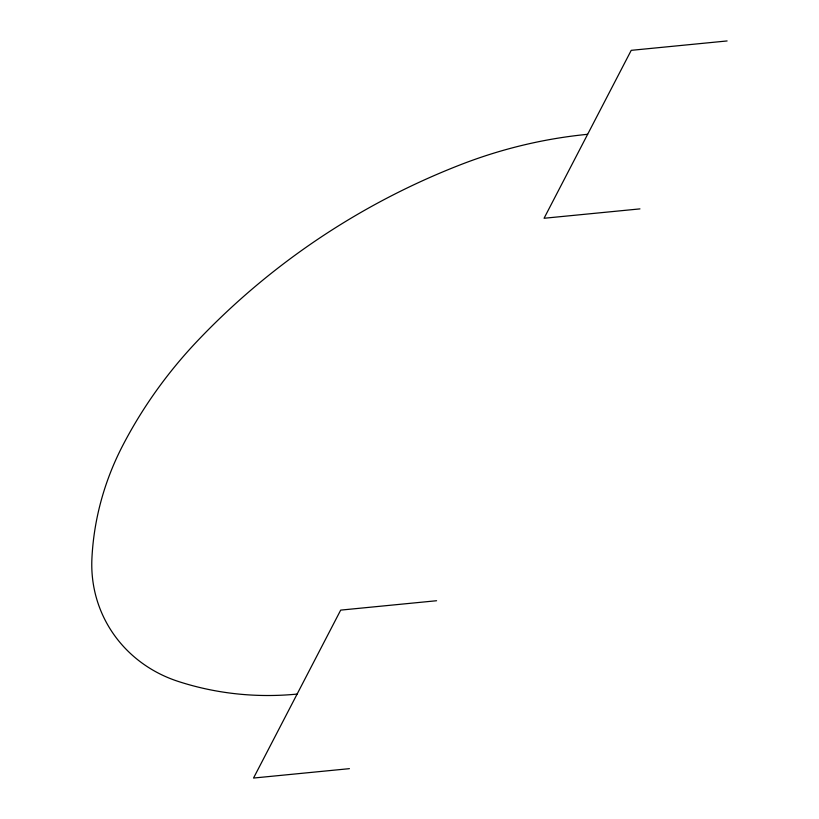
<?xml version="1.0" encoding="UTF-8"?>
<svg xmlns="http://www.w3.org/2000/svg" width="819" height="819" viewBox="0 0 819 819"><rect width="100%" height="100%" fill="white"/><g stroke="black" fill="none" stroke-linecap="round" stroke-linejoin="round"><path stroke-width="1.23" d="M727.108 40.95L631.224 50.338L544.062 218.263L639.956 208.886M436.578 600.736L340.694 610.114L253.532 778.05L349.416 768.662M587.643 134.306A452.815 424.14 -24.7 0 0 461.199 164.465A684.08 640.755 -24.7 0 0 197.215 341.165A452.815 424.14 -24.7 0 0 122.758 445.475A289.127 270.813 -24.7 0 0 91.912 558.538A137.101 128.419 -24.7 0 0 178.051 681.367A289.127 270.813 -24.7 0 0 297.113 694.082"/></g></svg>
